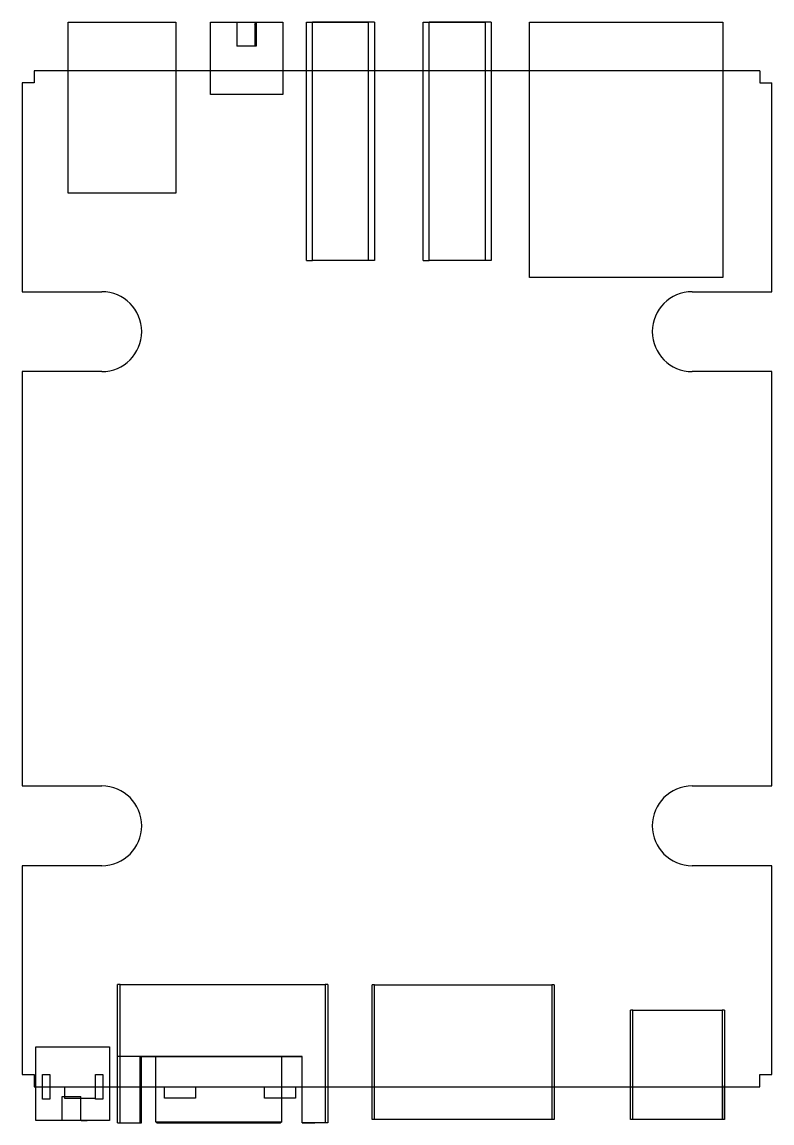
# Model space of a CAD drawing. Extents: x -31 to 31, y -3 to 88.
import ezdxf

# ---------------------------------------------------------------- set-up
doc = ezdxf.new("R2010")
doc.units = 0
doc.header["$MEASUREMENT"] = 0
doc.layers.get('0').update_dxf_attribs({"linetype": 'CONTINUOUS'})

# ---------------------------------------------------------------- blocks, each defined once
blk = doc.blocks.new('FILLET015')
at = {"color": 0}
for p, q in [((-15.43, 88.03), (-13.25003, 88.03)), ((-15.43, 82.03), (-15.43, 88.03)), ((-13.25003, 88.03), (-11.65003, 88.03)), ((-13.25003, 88.03), (-13.25003, 86.03)), ((-13.25, 87.83), (-13.25003, 87.83346)), ((-13.25, 87.83), (-13.25003, 87.83)), ((-13.25, 87.83), (-13.25, 86.03)), ((-11.75, 87.83), (-11.75, 86.03)), ((-11.65003, 87.83), (-11.75, 87.83)), ((-11.65003, 88.03), (-9.43, 88.03)), ((-11.65003, 88.03), (-11.65003, 86.03)), ((-9.43, 88.03), (-9.43, 82.03)), ((-11.65003, 86.03), (-13.25003, 86.03)), ((-15.43, 84), (-30, 84)), ((-30, 84), (-30, 83)), ((-9.43, 84), (-9.43, 82.03)), ((0, 84), (-9.43, 84)), ((30, 84), (0, 84)), ((30, 84), (30, 83)), ((-30, 83), (-31, 83)), ((-31, 83), (-31, 65.73)), ((30, 83), (31, 83)), ((31, 65.73), (31, 83)), ((-9.43, 82.03), (-15.43, 82.03)), ((-31, 65.73), (-24.4, 65.73)), ((24.4, 65.73), (31, 65.73)), ((-24.4, 59.13), (-31, 59.13)), ((-31, 59.13), (-31, 24.87)), ((31, 59.13), (24.4, 59.13)), ((31, 24.87), (31, 59.13)), ((-31, 24.87), (-24.4, 24.87)), ((24.4, 24.87), (31, 24.87)), ((-24.4, 18.27), (-31, 18.27)), ((-31, 18.27), (-31, 1)), ((31, 18.27), (24.4, 18.27)), ((31, 1), (31, 18.27)), ((-31, 1), (-30, 1)), ((-30, 1), (-30, 0)), ((30, 0), (30, 1)), ((30, 1), (31, 1)), ((-30, 0), (0, 0)), ((0, 0), (30, 0))]:
    blk.add_line(p, q, dxfattribs=at)
blk.add_lwpolyline([(-11.75, 87.83), (-11.65003, 88.00319)], dxfattribs=at)
for centre, start, end in [((-24.4, 62.43), 270, 90), ((24.4, 62.43), 90, 270), ((-24.4, 21.57), 270, 90), ((24.4, 21.57), 90, 270)]:
    blk.add_arc(centre, 3.3, start, end, dxfattribs=at)
blk = doc.blocks.new('FILLET014')
at = {"color": 0}
for p, q in [((-27.19, 88.03), (-18.29, 88.03)), ((-27.19, 73.88), (-27.19, 88.03)), ((-18.29, 88.03), (-18.29, 73.88)), ((-27.19, 84), (-30, 84)), ((-30, 84), (-30, 83)), ((-18.29, 84), (-18.29, 73.88)), ((0, 84), (-18.29, 84)), ((30, 84), (0, 84)), ((30, 84), (30, 83)), ((-30, 83), (-31, 83)), ((-31, 83), (-31, 65.73)), ((30, 83), (31, 83)), ((31, 65.73), (31, 83)), ((-18.29, 73.88), (-27.19, 73.88)), ((-31, 65.73), (-24.4, 65.73)), ((24.4, 65.73), (31, 65.73)), ((-24.4, 59.13), (-31, 59.13)), ((-31, 59.13), (-31, 24.87)), ((31, 59.13), (24.4, 59.13)), ((31, 24.87), (31, 59.13)), ((-31, 24.87), (-24.4, 24.87)), ((24.4, 24.87), (31, 24.87)), ((-24.4, 18.27), (-31, 18.27)), ((-31, 18.27), (-31, 1)), ((31, 18.27), (24.4, 18.27)), ((31, 1), (31, 18.27)), ((-31, 1), (-30, 1)), ((-30, 1), (-30, 0)), ((30, 0), (30, 1)), ((30, 1), (31, 1)), ((-30, 0), (0, 0)), ((0, 0), (30, 0))]:
    blk.add_line(p, q, dxfattribs=at)
for centre, start, end in [((-24.4, 62.43), 270, 90), ((24.4, 62.43), 90, 270), ((-24.4, 21.57), 270, 90), ((24.4, 21.57), 90, 270)]:
    blk.add_arc(centre, 3.3, start, end, dxfattribs=at)
blk = doc.blocks.new('CHAMFER')
at = {"color": 0}
for p, q in [((-7.48, 68.32), (-7.48, 88.02)), ((-7.48, 88.02), (-6.98, 88.02)), ((-6.98, 88.02), (-2.37, 88.02)), ((-6.98, 68.32), (-6.98, 88.02)), ((-1.87, 88.02), (-2.37, 88.02)), ((-2.37, 88.02), (-2.37, 68.32)), ((-1.87, 88.02), (-1.87, 68.32)), ((2.17, 88.02), (2.67, 88.02)), ((2.17, 68.32), (2.17, 88.02)), ((2.67, 88.02), (7.28, 88.02)), ((2.67, 68.32), (2.67, 88.02)), ((7.78, 88.02), (7.28, 88.02)), ((7.28, 88.02), (7.28, 68.32)), ((7.78, 88.02), (7.78, 68.32)), ((-7.48, 84), (-30, 84)), ((-30, 84), (-30, 83)), ((0, 84), (-1.87, 84)), ((2.17, 84), (0, 84)), ((30, 84), (7.78, 84)), ((30, 84), (30, 83)), ((-30, 83), (-31, 83)), ((-31, 83), (-31, 65.73)), ((30, 83), (31, 83)), ((31, 65.73), (31, 83)), ((7.28, 70.02), (7.274, 70.02)), ((-7.48, 68.32), (-6.98, 68.32)), ((-2.37, 68.32), (-6.98, 68.32)), ((-1.87, 68.32), (-2.37, 68.32)), ((2.17, 68.32), (2.67, 68.32)), ((7.28, 68.32), (2.67, 68.32)), ((7.78, 68.32), (7.28, 68.32)), ((-31, 65.73), (-24.4, 65.73)), ((24.4, 65.73), (31, 65.73)), ((-24.4, 59.13), (-31, 59.13)), ((-31, 59.13), (-31, 24.87)), ((31, 59.13), (24.4, 59.13)), ((31, 24.87), (31, 59.13)), ((-31, 24.87), (-24.4, 24.87)), ((24.4, 24.87), (31, 24.87)), ((-24.4, 18.27), (-31, 18.27)), ((-31, 18.27), (-31, 1)), ((31, 18.27), (24.4, 18.27)), ((31, 1), (31, 18.27)), ((-31, 1), (-30, 1)), ((-30, 1), (-30, 0)), ((30, 0), (30, 1)), ((30, 1), (31, 1)), ((-30, 0), (0, 0)), ((0, 0), (30, 0))]:
    blk.add_line(p, q, dxfattribs=at)
for centre, start, end in [((-24.4, 62.43), 270, 90), ((24.4, 62.43), 90, 270), ((-24.4, 21.57), 270, 90), ((24.4, 21.57), 90, 270)]:
    blk.add_arc(centre, 3.3, start, end, dxfattribs=at)
blk = doc.blocks.new('SKETCH020')
at = {"color": 7}
for points in [[(-2.37, 88.02), (-6.98, 88.02), (-6.98, 88.02), (-2.37, 88.02)], [(-2.87, 88.02), (-3.87, 88.02), (-3.87, 88.02), (-2.87, 88.02)], [(7.28, 88.02), (2.67, 88.02), (2.67, 88.02), (7.28, 88.02)], [(6.78, 88.02), (5.78, 88.02), (5.78, 88.02), (6.78, 88.02)]]:
    blk.add_lwpolyline(points, close=True, dxfattribs=at)
blk = doc.blocks.new('POCKET008')
at = {"color": 0}
for p, q in [((10.945, 66.91), (10.945, 88.02)), ((10.945, 88.02), (26.925, 88.02)), ((26.925, 88.02), (26.925, 66.91)), ((0, 84), (-30, 84)), ((-30, 84), (-30, 83)), ((10.945, 84), (0, 84)), ((30, 84), (26.925, 84)), ((26.925, 84), (26.925, 66.91)), ((30, 84), (30, 83)), ((-30, 83), (-31, 83)), ((-31, 83), (-31, 65.73)), ((30, 83), (31, 83)), ((31, 65.73), (31, 83)), ((26.925, 66.91), (10.945, 66.91)), ((-31, 65.73), (-24.4, 65.73)), ((24.4, 65.73), (31, 65.73)), ((-24.4, 59.13), (-31, 59.13)), ((-31, 59.13), (-31, 24.87)), ((31, 59.13), (24.4, 59.13)), ((31, 24.87), (31, 59.13)), ((-31, 24.87), (-24.4, 24.87)), ((24.4, 24.87), (31, 24.87)), ((-24.4, 18.27), (-31, 18.27)), ((-31, 18.27), (-31, 1)), ((31, 18.27), (24.4, 18.27)), ((31, 1), (31, 18.27)), ((-31, 1), (-30, 1)), ((-30, 1), (-30, 0)), ((30, 0), (30, 1)), ((30, 1), (31, 1)), ((-30, 0), (0, 0)), ((0, 0), (30, 0))]:
    blk.add_line(p, q, dxfattribs=at)
for centre, start, end in [((-24.4, 62.43), 270, 90), ((24.4, 62.43), 90, 270), ((-24.4, 21.57), 270, 90), ((24.4, 21.57), 90, 270)]:
    blk.add_arc(centre, 3.3, start, end, dxfattribs=at)
blk = doc.blocks.new('FILLET011')
at = {"color": 0}
for p, q in [((-30, 84), (-30, 83)), ((0, 84), (-30, 84)), ((30, 84), (0, 84)), ((30, 84), (30, 83)), ((-31, 83), (-31, 65.73)), ((-30, 83), (-31, 83)), ((30, 83), (31, 83)), ((31, 65.73), (31, 83)), ((-31, 65.73), (-24.4, 65.73)), ((24.4, 65.73), (31, 65.73)), ((-31, 59.13), (-31, 24.87)), ((-24.4, 59.13), (-31, 59.13)), ((31, 59.13), (24.4, 59.13)), ((31, 24.87), (31, 59.13)), ((-31, 24.87), (-24.4, 24.87)), ((24.4, 24.87), (31, 24.87)), ((-24.4, 18.27), (-31, 18.27)), ((-31, 18.27), (-31, 1)), ((31, 18.27), (24.4, 18.27)), ((31, 1), (31, 18.27)), ((-23.1, 2.49), (-23.1, 8.44)), ((-22.9, 8.44), (-23.1, 8.44)), ((-22.9, 8.44), (-5.93, 8.44)), ((-22.9, 2.49), (-22.9, 8.44)), ((-5.73, 8.44), (-5.93, 8.44)), ((-5.93, 8.44), (-5.93, -3)), ((-5.73, 8.44), (-5.73, -3)), ((-23.1, -3), (-23.1, 2.49)), ((-22.9, 2.49), (-23.1, 2.49)), ((-7.85, 2.49), (-22.9, 2.49)), ((-22.9, -3), (-22.9, 2.49)), ((-21.23, -3), (-21.23, 2.49)), ((-21.13, -3), (-21.13, 2.49)), ((-21.13, 2.49), (-19.93, 2.49)), ((-19.93, 2.49), (-9.53, 2.49)), ((-19.93, -2.9), (-19.93, 2.49)), ((-9.53, 2.49), (-7.85, 2.49)), ((-9.53, -2.9), (-9.53, 2.49)), ((-7.85, 0), (-7.85, 2.49)), ((-7.85, -3), (-7.85, 2.49)), ((-7.85, -3), (-7.85, 2.49)), ((-31, 1), (-30, 1)), ((-30, 1), (-30, 0)), ((30, 0), (30, 1)), ((30, 1), (31, 1)), ((-30, 0), (-23.1, 0)), ((-21.13, 0), (-19.93, 0)), ((-9.53, 0), (-7.85, 0)), ((-5.73, 0), (0, 0)), ((0, 0), (30, 0)), ((-23.1, -3), (-22.9, -3)), ((-22.9, -3), (-21.23, -3)), ((-21.23, -3), (-21.13, -3)), ((-19.93, -2.9), (-9.53, -2.9)), ((-19.83, -3), (-9.63, -3)), ((-7.85, -3), (-6.78, -3)), ((-5.93, -3), (-7.85, -3)), ((-5.73, -3), (-5.93, -3))]:
    blk.add_line(p, q, dxfattribs=at)
for points in [[(-19.93, -2.9), (-19.83, -3)], [(-9.53, -2.9), (-9.63, -3)]]:
    blk.add_lwpolyline(points, dxfattribs=at)
for centre, start, end in [((-24.4, 62.43), 270, 90), ((24.4, 62.43), 90, 270), ((-24.4, 21.57), 270, 90), ((24.4, 21.57), 90, 270)]:
    blk.add_arc(centre, 3.3, start, end, dxfattribs=at)
blk = doc.blocks.new('FILLET010')
at = {"color": 0}
for p, q in [((-30, 84), (-30, 83)), ((0, 84), (-30, 84)), ((30, 84), (0, 84)), ((30, 84), (30, 83)), ((-31, 83), (-31, 65.73)), ((-30, 83), (-31, 83)), ((30, 83), (31, 83)), ((31, 65.73), (31, 83)), ((-31, 65.73), (-24.4, 65.73)), ((24.4, 65.73), (31, 65.73)), ((-31, 59.13), (-31, 24.87)), ((-24.4, 59.13), (-31, 59.13)), ((31, 59.13), (24.4, 59.13)), ((31, 24.87), (31, 59.13)), ((-31, 24.87), (-24.4, 24.87)), ((24.4, 24.87), (31, 24.87)), ((-24.4, 18.27), (-31, 18.27)), ((-31, 18.27), (-31, 1)), ((31, 18.27), (24.4, 18.27)), ((31, 1), (31, 18.27)), ((-2.05, -2.7), (-2.05, 8.42)), ((-1.85, 8.42), (-2.05, 8.42)), ((-1.85, 8.42), (12.8, 8.42)), ((-1.85, -2.7), (-1.85, 8.42)), ((13, 8.42), (12.8, 8.42)), ((12.8, 8.42), (12.8, -2.7)), ((13, 8.42), (13, -2.7)), ((-31, 1), (-30, 1)), ((-30, 1), (-30, 0)), ((30, 0), (30, 1)), ((30, 1), (31, 1)), ((-30, 0), (-2.05, 0)), ((13, 0), (30, 0)), ((-1.85, -2.7), (-2.05, -2.7)), ((12.8, -2.7), (-1.85, -2.7)), ((13, -2.7), (12.8, -2.7))]:
    blk.add_line(p, q, dxfattribs=at)
for centre, start, end in [((-24.4, 62.43), 270, 90), ((24.4, 62.43), 90, 270), ((-24.4, 21.57), 270, 90), ((24.4, 21.57), 90, 270)]:
    blk.add_arc(centre, 3.3, start, end, dxfattribs=at)
blk = doc.blocks.new('FILLET009')
at = {"color": 0}
for p, q in [((-30, 84), (-30, 83)), ((0, 84), (-30, 84)), ((30, 84), (0, 84)), ((30, 84), (30, 83)), ((-31, 83), (-31, 65.73)), ((-30, 83), (-31, 83)), ((30, 83), (31, 83)), ((31, 65.73), (31, 83)), ((-31, 65.73), (-24.4, 65.73)), ((24.4, 65.73), (31, 65.73)), ((-31, 59.13), (-31, 24.87)), ((-24.4, 59.13), (-31, 59.13)), ((31, 59.13), (24.4, 59.13)), ((31, 24.87), (31, 59.13)), ((-31, 24.87), (-24.4, 24.87)), ((24.4, 24.87), (31, 24.87)), ((-24.4, 18.27), (-31, 18.27)), ((-31, 18.27), (-31, 1)), ((31, 18.27), (24.4, 18.27)), ((31, 1), (31, 18.27)), ((19.3, -2.7), (19.3, 6.33)), ((19.5, 6.33), (19.3, 6.33)), ((19.5, 6.33), (26.87, 6.33)), ((19.5, -2.7), (19.5, 6.33)), ((27.07, 6.33), (26.87, 6.33)), ((26.87, 6.33), (26.87, -2.7)), ((27.07, 6.33), (27.07, -2.7)), ((27.07, 6.33), (27.07, 0.1)), ((-31, 1), (-30, 1)), ((-30, 1), (-30, 0)), ((30, 0), (30, 1)), ((30, 1), (31, 1)), ((-30, 0), (0, 0)), ((0, 0), (19.3, 0)), ((27.07, -2.7), (27.07, 0.1)), ((27.07, 0), (27.07, 0.1)), ((27.07, 0), (30, 0)), ((19.5, -2.7), (19.3, -2.7)), ((26.87, -2.7), (19.5, -2.7)), ((27.07, -2.7), (26.87, -2.7))]:
    blk.add_line(p, q, dxfattribs=at)
for centre, start, end in [((-24.4, 62.43), 270, 90), ((24.4, 62.43), 90, 270), ((-24.4, 21.57), 270, 90), ((24.4, 21.57), 90, 270)]:
    blk.add_arc(centre, 3.3, start, end, dxfattribs=at)
blk = doc.blocks.new('POCKET005')
at = {"color": 0}
for p, q in [((0, 84), (-30, 84)), ((-30, 84), (-30, 83)), ((30, 84), (0, 84)), ((30, 84), (30, 83)), ((-30, 83), (-31, 83)), ((-31, 83), (-31, 65.73)), ((30, 83), (31, 83)), ((31, 65.73), (31, 83)), ((-31, 65.73), (-24.4, 65.73)), ((24.4, 65.73), (31, 65.73)), ((-24.4, 59.13), (-31, 59.13)), ((-31, 59.13), (-31, 24.87)), ((31, 59.13), (24.4, 59.13)), ((31, 24.87), (31, 59.13)), ((-31, 24.87), (-24.4, 24.87)), ((24.4, 24.87), (31, 24.87)), ((-24.4, 18.27), (-31, 18.27)), ((-31, 18.27), (-31, 1)), ((31, 18.27), (24.4, 18.27)), ((31, 1), (31, 18.27)), ((-29.87, -2.8), (-29.87, 3.3)), ((-29.87, 3.3), (-23.77, 3.3)), ((-23.77, 3.3), (-23.77, 0)), ((-23.77, 3.3), (-23.77, -2.8)), ((-31, 1), (-30, 1)), ((-30, 1), (-30, 0)), ((-29.31, -1.02), (-29.31, 1)), ((-29.31, 1), (-28.71, 1)), ((-28.71, 1), (-28.71, -1.02)), ((-24.93, -1.02), (-24.93, 1)), ((-24.93, 1), (-24.33, 1)), ((-24.33, 1), (-24.33, -1.02)), ((30, 0), (30, 1)), ((30, 1), (31, 1)), ((-30, 0), (-29.87, 0)), ((-23.77, 0), (0, 0)), ((0, 0), (30, 0)), ((-29.87, -2.8), (-29.87, -0.8)), ((-27.69, -2.8), (-27.69, -0.8)), ((-27.69, -0.8), (-26.13, -0.8)), ((-26.13, -2.8), (-26.13, -0.8)), ((-28.71, -1.02), (-29.31, -1.02)), ((-24.33, -1.02), (-24.93, -1.02)), ((-27.69, -2.8), (-29.87, -2.8)), ((-24.24, -2.8), (-27.69, -2.8)), ((-23.77, -2.8), (-26.13, -2.8)), ((-26.1, -2.8), (-25.62, -2.8))]:
    blk.add_line(p, q, dxfattribs=at)
for centre, start, end in [((-24.4, 62.43), 270, 90), ((24.4, 62.43), 90, 270), ((-24.4, 21.57), 270, 90), ((24.4, 21.57), 90, 270)]:
    blk.add_arc(centre, 3.3, start, end, dxfattribs=at)
blk = doc.blocks.new('PAD001')
at = {"color": 0}
for p, q in [((0, 84), (-30, 84)), ((-30, 84), (-30, 83)), ((30, 84), (0, 84)), ((30, 84), (30, 83)), ((-30, 83), (-31, 83)), ((-31, 83), (-31, 65.73)), ((30, 83), (31, 83)), ((31, 65.73), (31, 83)), ((-31, 65.73), (-24.4, 65.73)), ((24.4, 65.73), (31, 65.73)), ((-24.4, 59.13), (-31, 59.13)), ((-31, 59.13), (-31, 24.87)), ((31, 59.13), (24.4, 59.13)), ((31, 24.87), (31, 59.13)), ((-31, 24.87), (-24.4, 24.87)), ((24.4, 24.87), (31, 24.87)), ((-24.4, 18.27), (-31, 18.27)), ((-31, 18.27), (-31, 1)), ((31, 18.27), (24.4, 18.27)), ((31, 1), (31, 18.27)), ((-31, 1), (-30, 1)), ((-30, 1), (-30, 0)), ((30, 0), (30, 1)), ((30, 1), (31, 1)), ((-30, 0), (0, 0)), ((-27.485, 0), (-27.485, -0.95)), ((-24.935, -0.95), (-24.935, 0)), ((-19.215, -0.95), (-19.215, 0)), ((-16.665, 0), (-16.665, -0.95)), ((-10.945, -0.95), (-10.945, 0)), ((-8.395, 0), (-8.395, -0.95)), ((0, 0), (30, 0)), ((-27.485, -0.95), (-24.935, -0.95)), ((-16.665, -0.95), (-19.215, -0.95)), ((-8.395, -0.95), (-10.945, -0.95))]:
    blk.add_line(p, q, dxfattribs=at)
for centre, start, end in [((-24.4, 62.43), 270, 90), ((24.4, 62.43), 90, 270), ((-24.4, 21.57), 270, 90), ((24.4, 21.57), 90, 270)]:
    blk.add_arc(centre, 3.3, start, end, dxfattribs=at)

msp = doc.modelspace()

# ---------------------------------------------------------------- block references
for name in ['FILLET015', 'FILLET014', 'CHAMFER', 'POCKET008', 'SKETCH020', 'FILLET011', 'FILLET010', 'FILLET009', 'POCKET005', 'PAD001']:
    msp.add_blockref(name, (0, 0))

doc.saveas('drawing.dxf')
